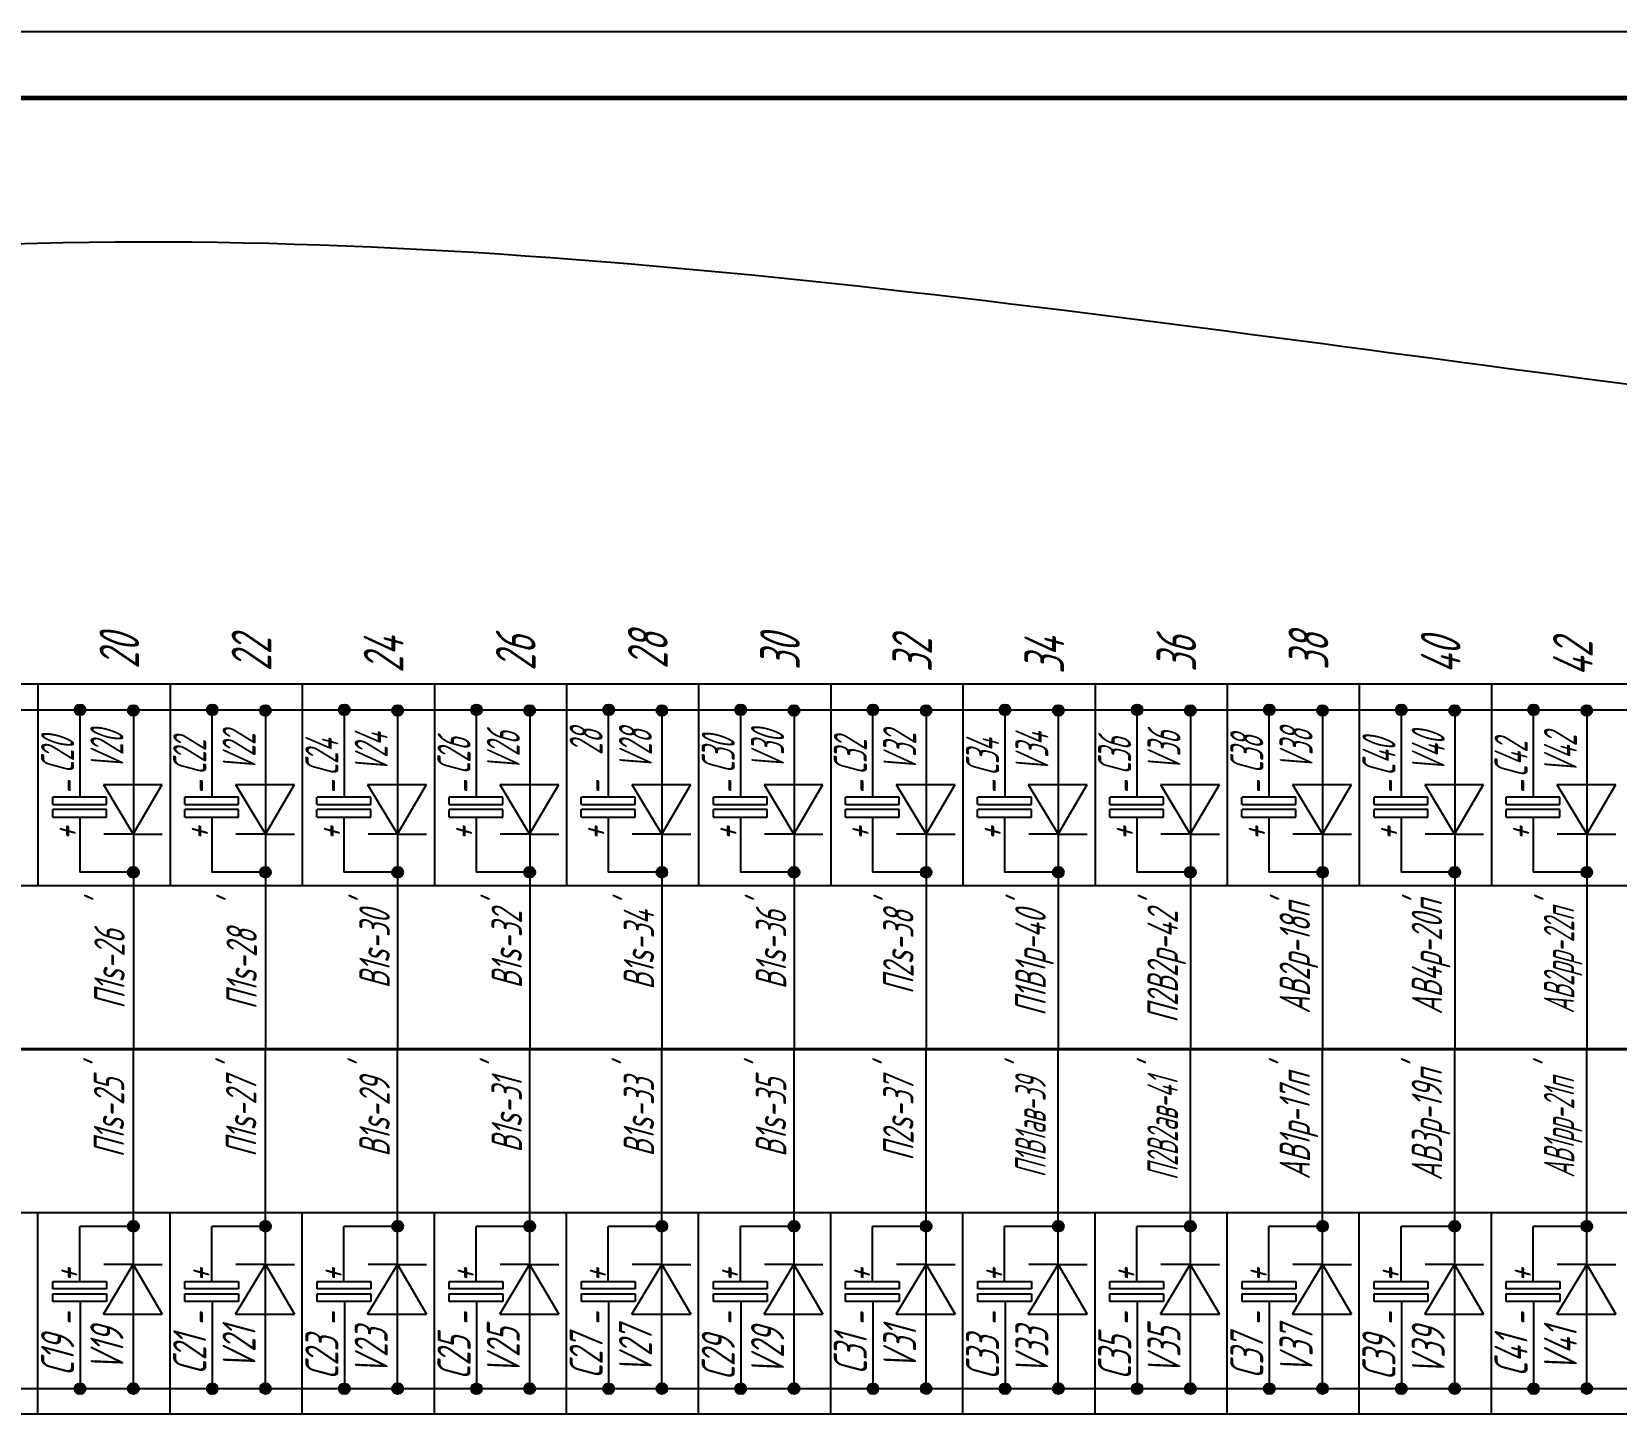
# Model space of a CAD drawing. Header units: millimetres. Extents: x -338 to 6826, y -8218 to 3153.
# Drawn here: x 2224.8 to 2344.8, y -5105.9 to -5001.3 of the extents above; entities that cross this region are included whole.
import ezdxf
from ezdxf.enums import TextEntityAlignment as Align

# ---------------------------------------------------------------- set-up
doc = ezdxf.new("R2010")
doc.units = ezdxf.units.MM
doc.layers.add('Рамка тонкая', color=5, linetype='Continuous', lineweight=25)
doc.layers.add('ТЕКСТ', color=2, linetype='Continuous')
doc.styles.add('Simplex', font='simplex.shx', dxfattribs={"width": 0.7, "oblique": 15})

msp = doc.modelspace()

# ---------------------------------------------------------------- hatches: boundary and pattern name
h = msp.add_hatch(color=256)
edge = h.paths.add_edge_path()
edge.add_arc((2228.49, -5052.6), 0.412, 0, 360)
h = msp.add_hatch(color=256)
edge = h.paths.add_edge_path()
edge.add_arc((2232.52, -5052.65), 0.412, 0, 360)
h = msp.add_hatch(color=256)
edge = h.paths.add_edge_path()
edge.add_arc((2238.49, -5052.6), 0.412, 0, 360)
h = msp.add_hatch(color=256)
edge = h.paths.add_edge_path()
edge.add_arc((2242.52, -5052.65), 0.412, 0, 360)
h = msp.add_hatch(color=256)
edge = h.paths.add_edge_path()
edge.add_arc((2248.49, -5052.6), 0.412, 0, 360)
h = msp.add_hatch(color=256)
edge = h.paths.add_edge_path()
edge.add_arc((2252.52, -5052.65), 0.412, 0, 360)
h = msp.add_hatch(color=256)
edge = h.paths.add_edge_path()
edge.add_arc((2258.49, -5052.6), 0.412, 0, 360)
h = msp.add_hatch(color=256)
edge = h.paths.add_edge_path()
edge.add_arc((2262.52, -5052.65), 0.412, 0, 360)
h = msp.add_hatch(color=256)
edge = h.paths.add_edge_path()
edge.add_arc((2268.49, -5052.6), 0.412, 0, 360)
h = msp.add_hatch(color=256)
edge = h.paths.add_edge_path()
edge.add_arc((2272.52, -5052.65), 0.412, 0, 360)
h = msp.add_hatch(color=256)
edge = h.paths.add_edge_path()
edge.add_arc((2278.49, -5052.6), 0.412, 0, 360)
h = msp.add_hatch(color=256)
edge = h.paths.add_edge_path()
edge.add_arc((2282.52, -5052.65), 0.412, 0, 360)
h = msp.add_hatch(color=256)
edge = h.paths.add_edge_path()
edge.add_arc((2288.49, -5052.6), 0.412, 0, 360)
h = msp.add_hatch(color=256)
edge = h.paths.add_edge_path()
edge.add_arc((2292.52, -5052.65), 0.412, 0, 360)
h = msp.add_hatch(color=256)
edge = h.paths.add_edge_path()
edge.add_arc((2298.49, -5052.6), 0.412, 0, 360)
h = msp.add_hatch(color=256)
edge = h.paths.add_edge_path()
edge.add_arc((2302.52, -5052.65), 0.412, 0, 360)
h = msp.add_hatch(color=256)
edge = h.paths.add_edge_path()
edge.add_arc((2308.49, -5052.6), 0.412, 0, 360)
h = msp.add_hatch(color=256)
edge = h.paths.add_edge_path()
edge.add_arc((2312.52, -5052.65), 0.412, 0, 360)
h = msp.add_hatch(color=256)
edge = h.paths.add_edge_path()
edge.add_arc((2318.49, -5052.6), 0.412, 0, 360)
h = msp.add_hatch(color=256)
edge = h.paths.add_edge_path()
edge.add_arc((2322.52, -5052.65), 0.412, 0, 360)
h = msp.add_hatch(color=256)
edge = h.paths.add_edge_path()
edge.add_arc((2328.49, -5052.6), 0.412, 0, 360)
h = msp.add_hatch(color=256)
edge = h.paths.add_edge_path()
edge.add_arc((2332.52, -5052.65), 0.412, 0, 360)
h = msp.add_hatch(color=256)
edge = h.paths.add_edge_path()
edge.add_arc((2338.49, -5052.6), 0.412, 0, 360)
h = msp.add_hatch(color=256)
edge = h.paths.add_edge_path()
edge.add_arc((2342.52, -5052.65), 0.412, 0, 360)
h = msp.add_hatch(color=256)
edge = h.paths.add_edge_path()
edge.add_arc((2232.52, -5064.89), 0.412, 0, 360)
h = msp.add_hatch(color=256)
edge = h.paths.add_edge_path()
edge.add_arc((2242.52, -5064.89), 0.412, 0, 360)
h = msp.add_hatch(color=256)
edge = h.paths.add_edge_path()
edge.add_arc((2252.52, -5064.89), 0.412, 0, 360)
h = msp.add_hatch(color=256)
edge = h.paths.add_edge_path()
edge.add_arc((2262.52, -5064.89), 0.412, 0, 360)
h = msp.add_hatch(color=256)
edge = h.paths.add_edge_path()
edge.add_arc((2272.52, -5064.89), 0.412, 0, 360)
h = msp.add_hatch(color=256)
edge = h.paths.add_edge_path()
edge.add_arc((2282.52, -5064.89), 0.412, 0, 360)
h = msp.add_hatch(color=256)
edge = h.paths.add_edge_path()
edge.add_arc((2292.52, -5064.89), 0.412, 0, 360)
h = msp.add_hatch(color=256)
edge = h.paths.add_edge_path()
edge.add_arc((2302.52, -5064.89), 0.412, 0, 360)
h = msp.add_hatch(color=256)
edge = h.paths.add_edge_path()
edge.add_arc((2312.52, -5064.89), 0.412, 0, 360)
h = msp.add_hatch(color=256)
edge = h.paths.add_edge_path()
edge.add_arc((2322.52, -5064.89), 0.412, 0, 360)
h = msp.add_hatch(color=256)
edge = h.paths.add_edge_path()
edge.add_arc((2332.52, -5064.89), 0.412, 0, 360)
h = msp.add_hatch(color=256)
edge = h.paths.add_edge_path()
edge.add_arc((2342.52, -5064.89), 0.412, 0, 360)
h = msp.add_hatch(color=256)
edge = h.paths.add_edge_path()
edge.add_arc((2232.52, -5091.68), 0.412, 0, 360)
h = msp.add_hatch(color=256)
edge = h.paths.add_edge_path()
edge.add_arc((2242.52, -5091.68), 0.412, 0, 360)
h = msp.add_hatch(color=256)
edge = h.paths.add_edge_path()
edge.add_arc((2252.52, -5091.68), 0.412, 0, 360)
h = msp.add_hatch(color=256)
edge = h.paths.add_edge_path()
edge.add_arc((2262.52, -5091.68), 0.412, 0, 360)
h = msp.add_hatch(color=256)
edge = h.paths.add_edge_path()
edge.add_arc((2272.52, -5091.68), 0.412, 0, 360)
h = msp.add_hatch(color=256)
edge = h.paths.add_edge_path()
edge.add_arc((2282.52, -5091.68), 0.412, 0, 360)
h = msp.add_hatch(color=256)
edge = h.paths.add_edge_path()
edge.add_arc((2292.52, -5091.68), 0.412, 0, 360)
h = msp.add_hatch(color=256)
edge = h.paths.add_edge_path()
edge.add_arc((2302.52, -5091.68), 0.412, 0, 360)
h = msp.add_hatch(color=256)
edge = h.paths.add_edge_path()
edge.add_arc((2312.52, -5091.68), 0.412, 0, 360)
h = msp.add_hatch(color=256)
edge = h.paths.add_edge_path()
edge.add_arc((2322.52, -5091.68), 0.412, 0, 360)
h = msp.add_hatch(color=256)
edge = h.paths.add_edge_path()
edge.add_arc((2332.52, -5091.68), 0.412, 0, 360)
h = msp.add_hatch(color=256)
edge = h.paths.add_edge_path()
edge.add_arc((2342.52, -5091.68), 0.412, 0, 360)
h = msp.add_hatch(color=256)
edge = h.paths.add_edge_path()
edge.add_arc((2228.49, -5103.97), 0.412, 0, 360)
h = msp.add_hatch(color=256)
edge = h.paths.add_edge_path()
edge.add_arc((2232.52, -5103.96), 0.412, 0, 360)
h = msp.add_hatch(color=256)
edge = h.paths.add_edge_path()
edge.add_arc((2238.49, -5103.97), 0.412, 0, 360)
h = msp.add_hatch(color=256)
edge = h.paths.add_edge_path()
edge.add_arc((2242.52, -5103.96), 0.412, 0, 360)
h = msp.add_hatch(color=256)
edge = h.paths.add_edge_path()
edge.add_arc((2248.49, -5103.97), 0.412, 0, 360)
h = msp.add_hatch(color=256)
edge = h.paths.add_edge_path()
edge.add_arc((2252.52, -5103.96), 0.412, 0, 360)
h = msp.add_hatch(color=256)
edge = h.paths.add_edge_path()
edge.add_arc((2258.49, -5103.97), 0.412, 0, 360)
h = msp.add_hatch(color=256)
edge = h.paths.add_edge_path()
edge.add_arc((2262.52, -5103.96), 0.412, 0, 360)
h = msp.add_hatch(color=256)
edge = h.paths.add_edge_path()
edge.add_arc((2268.49, -5103.97), 0.412, 0, 360)
h = msp.add_hatch(color=256)
edge = h.paths.add_edge_path()
edge.add_arc((2272.52, -5103.96), 0.412, 0, 360)
h = msp.add_hatch(color=256)
edge = h.paths.add_edge_path()
edge.add_arc((2278.49, -5103.97), 0.412, 0, 360)
h = msp.add_hatch(color=256)
edge = h.paths.add_edge_path()
edge.add_arc((2282.52, -5103.96), 0.412, 0, 360)
h = msp.add_hatch(color=256)
edge = h.paths.add_edge_path()
edge.add_arc((2288.49, -5103.97), 0.412, 0, 360)
h = msp.add_hatch(color=256)
edge = h.paths.add_edge_path()
edge.add_arc((2292.52, -5103.96), 0.412, 0, 360)
h = msp.add_hatch(color=256)
edge = h.paths.add_edge_path()
edge.add_arc((2298.49, -5103.97), 0.412, 0, 360)
h = msp.add_hatch(color=256)
edge = h.paths.add_edge_path()
edge.add_arc((2302.52, -5103.96), 0.412, 0, 360)
h = msp.add_hatch(color=256)
edge = h.paths.add_edge_path()
edge.add_arc((2308.49, -5103.97), 0.412, 0, 360)
h = msp.add_hatch(color=256)
edge = h.paths.add_edge_path()
edge.add_arc((2312.52, -5103.96), 0.412, 0, 360)
h = msp.add_hatch(color=256)
edge = h.paths.add_edge_path()
edge.add_arc((2318.49, -5103.97), 0.412, 0, 360)
h = msp.add_hatch(color=256)
edge = h.paths.add_edge_path()
edge.add_arc((2322.52, -5103.96), 0.412, 0, 360)
h = msp.add_hatch(color=256)
edge = h.paths.add_edge_path()
edge.add_arc((2328.49, -5103.97), 0.412, 0, 360)
h = msp.add_hatch(color=256)
edge = h.paths.add_edge_path()
edge.add_arc((2332.52, -5103.96), 0.412, 0, 360)
h = msp.add_hatch(color=256)
edge = h.paths.add_edge_path()
edge.add_arc((2338.49, -5103.97), 0.412, 0, 360)
h = msp.add_hatch(color=256)
edge = h.paths.add_edge_path()
edge.add_arc((2342.52, -5103.96), 0.412, 0, 360)

# ---------------------------------------------------------------- linework, layer by layer
at = {"lineweight": 60}
msp.add_line((2056.94, -5006.29), (2872.94, -5006.29), dxfattribs=at)
at = {"color": 30}
for p, q in [((2435.3, -5050.66), (2132.83, -5050.66)), ((2225.3, -5050.66), (2225.3, -5065.92)), ((2235.3, -5050.66), (2235.3, -5065.92)), ((2245.3, -5050.66), (2245.3, -5065.92)), ((2255.3, -5050.66), (2255.3, -5065.92)), ((2265.3, -5050.66), (2265.3, -5065.92)), ((2275.3, -5050.66), (2275.3, -5065.92)), ((2285.3, -5050.66), (2285.3, -5065.92)), ((2295.3, -5050.66), (2295.3, -5065.92)), ((2305.3, -5050.66), (2305.3, -5065.92)), ((2315.3, -5050.66), (2315.3, -5065.92)), ((2325.3, -5050.66), (2325.3, -5065.92)), ((2335.3, -5050.66), (2335.3, -5065.92)), ((2435.3, -5065.92), (2132.83, -5065.92)), ((2435.3, -5090.65), (2132.83, -5090.65)), ((2225.3, -5105.9), (2225.3, -5090.65)), ((2235.3, -5105.9), (2235.3, -5090.65)), ((2245.3, -5105.9), (2245.3, -5090.65)), ((2255.3, -5105.9), (2255.3, -5090.65)), ((2265.3, -5105.9), (2265.3, -5090.65)), ((2275.3, -5105.9), (2275.3, -5090.65)), ((2285.3, -5105.9), (2285.3, -5090.65)), ((2295.3, -5105.9), (2295.3, -5090.65)), ((2305.3, -5105.9), (2305.3, -5090.65)), ((2315.3, -5105.9), (2315.3, -5090.65)), ((2325.3, -5105.9), (2325.3, -5090.65)), ((2335.3, -5105.9), (2335.3, -5090.65)), ((2435.3, -5105.9), (2132.83, -5105.9))]:
    msp.add_line(p, q, dxfattribs=at)
at = {"color": 0}
for p, q in [((2137.27, -5052.61), (2432.52, -5052.61)), ((2228.46, -5060.72), (2228.46, -5064.88)), ((2238.46, -5060.72), (2238.46, -5064.88)), ((2248.46, -5060.72), (2248.46, -5064.88)), ((2258.46, -5060.72), (2258.46, -5064.88)), ((2268.46, -5060.72), (2268.46, -5064.88)), ((2278.46, -5060.72), (2278.46, -5064.88)), ((2288.46, -5060.72), (2288.46, -5064.88)), ((2298.46, -5060.72), (2298.46, -5064.88)), ((2308.46, -5060.72), (2308.46, -5064.88)), ((2318.46, -5060.72), (2318.46, -5064.88)), ((2328.46, -5060.72), (2328.46, -5064.88)), ((2338.46, -5060.72), (2338.46, -5064.88)), ((2228.46, -5095.85), (2228.46, -5091.69)), ((2238.46, -5095.85), (2238.46, -5091.69)), ((2248.46, -5095.85), (2248.46, -5091.69)), ((2258.46, -5095.85), (2258.46, -5091.69)), ((2268.46, -5095.85), (2268.46, -5091.69)), ((2278.46, -5095.85), (2278.46, -5091.69)), ((2288.46, -5095.85), (2288.46, -5091.69)), ((2298.46, -5095.85), (2298.46, -5091.69)), ((2308.46, -5095.85), (2308.46, -5091.69)), ((2318.46, -5095.85), (2318.46, -5091.69)), ((2328.46, -5095.85), (2328.46, -5091.69)), ((2338.46, -5095.85), (2338.46, -5091.69)), ((2130.76, -5103.96), (2432.52, -5103.96))]:
    msp.add_line(p, q, dxfattribs=at)
for p, q in [((2228.49, -5059.2), (2228.49, -5052.61)), ((2232.52, -5052.61), (2232.52, -5078.28)), ((2238.49, -5059.2), (2238.49, -5052.61)), ((2242.52, -5052.61), (2242.52, -5078.28)), ((2248.49, -5059.2), (2248.49, -5052.61)), ((2252.52, -5052.61), (2252.52, -5078.28)), ((2258.49, -5059.2), (2258.49, -5052.61)), ((2262.52, -5052.61), (2262.52, -5078.28)), ((2268.49, -5059.2), (2268.49, -5052.61)), ((2272.52, -5052.61), (2272.52, -5078.28)), ((2278.49, -5059.2), (2278.49, -5052.61)), ((2282.52, -5052.61), (2282.52, -5078.28)), ((2288.49, -5059.2), (2288.49, -5052.61)), ((2292.52, -5052.61), (2292.52, -5078.28)), ((2298.49, -5059.2), (2298.49, -5052.61)), ((2302.52, -5052.61), (2302.52, -5078.28)), ((2308.49, -5059.2), (2308.49, -5052.61)), ((2312.52, -5052.61), (2312.52, -5078.28)), ((2318.49, -5059.2), (2318.49, -5052.61)), ((2322.52, -5052.61), (2322.52, -5078.28)), ((2328.49, -5059.2), (2328.49, -5052.61)), ((2332.52, -5052.61), (2332.52, -5078.28)), ((2338.49, -5059.2), (2338.49, -5052.61)), ((2342.52, -5052.61), (2342.52, -5078.28)), ((2230.25, -5058.24), (2232.51, -5062)), ((2230.25, -5058.24), (2234.71, -5058.24)), ((2232.51, -5062), (2234.71, -5058.24)), ((2240.25, -5058.24), (2242.51, -5062)), ((2240.25, -5058.24), (2244.71, -5058.24)), ((2242.51, -5062), (2244.71, -5058.24)), ((2250.25, -5058.24), (2252.51, -5062)), ((2250.25, -5058.24), (2254.71, -5058.24)), ((2252.51, -5062), (2254.71, -5058.24)), ((2260.25, -5058.24), (2262.51, -5062)), ((2260.25, -5058.24), (2264.71, -5058.24)), ((2262.51, -5062), (2264.71, -5058.24)), ((2270.25, -5058.24), (2272.51, -5062)), ((2270.25, -5058.24), (2274.71, -5058.24)), ((2272.51, -5062), (2274.71, -5058.24)), ((2280.25, -5058.24), (2282.51, -5062)), ((2280.25, -5058.24), (2284.71, -5058.24)), ((2282.51, -5062), (2284.71, -5058.24)), ((2290.25, -5058.24), (2292.51, -5062)), ((2290.25, -5058.24), (2294.71, -5058.24)), ((2292.51, -5062), (2294.71, -5058.24)), ((2300.25, -5058.24), (2302.51, -5062)), ((2300.25, -5058.24), (2304.71, -5058.24)), ((2302.51, -5062), (2304.71, -5058.24)), ((2310.25, -5058.24), (2312.51, -5062)), ((2310.25, -5058.24), (2314.71, -5058.24)), ((2312.51, -5062), (2314.71, -5058.24)), ((2320.25, -5058.24), (2322.51, -5062)), ((2320.25, -5058.24), (2324.71, -5058.24)), ((2322.51, -5062), (2324.71, -5058.24)), ((2330.25, -5058.24), (2332.51, -5062)), ((2330.25, -5058.24), (2334.71, -5058.24)), ((2332.51, -5062), (2334.71, -5058.24)), ((2340.25, -5058.24), (2342.51, -5062)), ((2340.25, -5058.24), (2344.71, -5058.24)), ((2342.51, -5062), (2344.71, -5058.24)), ((2226.42, -5059.77), (2226.42, -5059.2)), ((2230.49, -5059.2), (2226.43, -5059.2)), ((2230.49, -5059.77), (2230.49, -5059.2)), ((2236.42, -5059.77), (2236.42, -5059.2)), ((2240.49, -5059.2), (2236.43, -5059.2)), ((2240.49, -5059.77), (2240.49, -5059.2)), ((2246.42, -5059.77), (2246.42, -5059.2)), ((2250.49, -5059.2), (2246.43, -5059.2)), ((2250.49, -5059.77), (2250.49, -5059.2)), ((2256.42, -5059.77), (2256.42, -5059.2)), ((2260.49, -5059.2), (2256.43, -5059.2)), ((2260.49, -5059.77), (2260.49, -5059.2)), ((2266.42, -5059.77), (2266.42, -5059.2)), ((2270.49, -5059.2), (2266.43, -5059.2)), ((2270.49, -5059.77), (2270.49, -5059.2)), ((2276.42, -5059.77), (2276.42, -5059.2)), ((2280.49, -5059.2), (2276.43, -5059.2)), ((2280.49, -5059.77), (2280.49, -5059.2)), ((2286.42, -5059.77), (2286.42, -5059.2)), ((2290.49, -5059.2), (2286.43, -5059.2)), ((2290.49, -5059.77), (2290.49, -5059.2)), ((2296.42, -5059.77), (2296.42, -5059.2)), ((2300.49, -5059.2), (2296.43, -5059.2)), ((2300.49, -5059.77), (2300.49, -5059.2)), ((2306.42, -5059.77), (2306.42, -5059.2)), ((2310.49, -5059.2), (2306.43, -5059.2)), ((2310.49, -5059.77), (2310.49, -5059.2)), ((2316.42, -5059.77), (2316.42, -5059.2)), ((2320.49, -5059.2), (2316.43, -5059.2)), ((2320.49, -5059.77), (2320.49, -5059.2)), ((2326.42, -5059.77), (2326.42, -5059.2)), ((2330.49, -5059.2), (2326.43, -5059.2)), ((2330.49, -5059.77), (2330.49, -5059.2)), ((2336.42, -5059.77), (2336.42, -5059.2)), ((2340.49, -5059.2), (2336.43, -5059.2)), ((2340.49, -5059.77), (2340.49, -5059.2)), ((2226.42, -5060.72), (2226.42, -5060.15)), ((2226.43, -5059.77), (2230.49, -5059.77)), ((2230.49, -5060.15), (2226.43, -5060.15)), ((2226.43, -5060.72), (2230.49, -5060.72)), ((2230.49, -5060.72), (2230.49, -5060.15)), ((2236.42, -5060.72), (2236.42, -5060.15)), ((2236.43, -5059.77), (2240.49, -5059.77)), ((2240.49, -5060.15), (2236.43, -5060.15)), ((2236.43, -5060.72), (2240.49, -5060.72)), ((2240.49, -5060.72), (2240.49, -5060.15)), ((2246.42, -5060.72), (2246.42, -5060.15)), ((2246.43, -5059.77), (2250.49, -5059.77)), ((2250.49, -5060.15), (2246.43, -5060.15)), ((2246.43, -5060.72), (2250.49, -5060.72)), ((2250.49, -5060.72), (2250.49, -5060.15)), ((2256.42, -5060.72), (2256.42, -5060.15)), ((2256.43, -5059.77), (2260.49, -5059.77)), ((2260.49, -5060.15), (2256.43, -5060.15)), ((2256.43, -5060.72), (2260.49, -5060.72)), ((2260.49, -5060.72), (2260.49, -5060.15)), ((2266.42, -5060.72), (2266.42, -5060.15)), ((2266.43, -5059.77), (2270.49, -5059.77)), ((2270.49, -5060.15), (2266.43, -5060.15)), ((2266.43, -5060.72), (2270.49, -5060.72)), ((2270.49, -5060.72), (2270.49, -5060.15)), ((2276.42, -5060.72), (2276.42, -5060.15)), ((2276.43, -5059.77), (2280.49, -5059.77)), ((2280.49, -5060.15), (2276.43, -5060.15)), ((2276.43, -5060.72), (2280.49, -5060.72)), ((2280.49, -5060.72), (2280.49, -5060.15)), ((2286.42, -5060.72), (2286.42, -5060.15)), ((2286.43, -5059.77), (2290.49, -5059.77)), ((2290.49, -5060.15), (2286.43, -5060.15)), ((2286.43, -5060.72), (2290.49, -5060.72)), ((2290.49, -5060.72), (2290.49, -5060.15)), ((2296.42, -5060.72), (2296.42, -5060.15)), ((2296.43, -5059.77), (2300.49, -5059.77)), ((2300.49, -5060.15), (2296.43, -5060.15)), ((2296.43, -5060.72), (2300.49, -5060.72)), ((2300.49, -5060.72), (2300.49, -5060.15)), ((2306.42, -5060.72), (2306.42, -5060.15)), ((2306.43, -5059.77), (2310.49, -5059.77)), ((2310.49, -5060.15), (2306.43, -5060.15)), ((2306.43, -5060.72), (2310.49, -5060.72)), ((2310.49, -5060.72), (2310.49, -5060.15)), ((2316.42, -5060.72), (2316.42, -5060.15)), ((2316.43, -5059.77), (2320.49, -5059.77)), ((2320.49, -5060.15), (2316.43, -5060.15)), ((2316.43, -5060.72), (2320.49, -5060.72)), ((2320.49, -5060.72), (2320.49, -5060.15)), ((2326.42, -5060.72), (2326.42, -5060.15)), ((2326.43, -5059.77), (2330.49, -5059.77)), ((2330.49, -5060.15), (2326.43, -5060.15)), ((2326.43, -5060.72), (2330.49, -5060.72)), ((2330.49, -5060.72), (2330.49, -5060.15)), ((2336.42, -5060.72), (2336.42, -5060.15)), ((2336.43, -5059.77), (2340.49, -5059.77)), ((2340.49, -5060.15), (2336.43, -5060.15)), ((2336.43, -5060.72), (2340.49, -5060.72)), ((2340.49, -5060.72), (2340.49, -5060.15)), ((2232.51, -5062), (2230.28, -5062)), ((2232.51, -5062), (2234.71, -5062)), ((2242.51, -5062), (2240.28, -5062)), ((2242.51, -5062), (2244.71, -5062)), ((2252.51, -5062), (2250.28, -5062)), ((2252.51, -5062), (2254.71, -5062)), ((2262.51, -5062), (2260.28, -5062)), ((2262.51, -5062), (2264.71, -5062)), ((2272.51, -5062), (2270.28, -5062)), ((2272.51, -5062), (2274.71, -5062)), ((2282.51, -5062), (2280.28, -5062)), ((2282.51, -5062), (2284.71, -5062)), ((2292.51, -5062), (2290.28, -5062)), ((2292.51, -5062), (2294.71, -5062)), ((2302.51, -5062), (2300.28, -5062)), ((2302.51, -5062), (2304.71, -5062)), ((2312.51, -5062), (2310.28, -5062)), ((2312.51, -5062), (2314.71, -5062)), ((2322.51, -5062), (2320.28, -5062)), ((2322.51, -5062), (2324.71, -5062)), ((2332.51, -5062), (2330.28, -5062)), ((2332.51, -5062), (2334.71, -5062)), ((2342.51, -5062), (2340.28, -5062)), ((2342.51, -5062), (2344.71, -5062)), ((2232.52, -5064.88), (2228.46, -5064.88)), ((2242.52, -5064.88), (2238.46, -5064.88)), ((2252.52, -5064.88), (2248.46, -5064.88)), ((2262.52, -5064.88), (2258.46, -5064.88)), ((2272.52, -5064.88), (2268.46, -5064.88)), ((2282.52, -5064.88), (2278.46, -5064.88)), ((2292.52, -5064.88), (2288.46, -5064.88)), ((2302.52, -5064.88), (2298.46, -5064.88)), ((2312.52, -5064.88), (2308.46, -5064.88)), ((2322.52, -5064.88), (2318.46, -5064.88)), ((2332.52, -5064.88), (2328.46, -5064.88)), ((2342.52, -5064.88), (2338.46, -5064.88)), ((2232.52, -5103.96), (2232.52, -5078.28)), ((2242.52, -5103.96), (2242.52, -5078.28)), ((2252.52, -5103.96), (2252.52, -5078.28)), ((2262.52, -5103.96), (2262.52, -5078.28)), ((2272.52, -5103.96), (2272.52, -5078.28)), ((2282.52, -5103.96), (2282.52, -5078.28)), ((2292.52, -5103.96), (2292.52, -5078.28)), ((2302.52, -5103.96), (2302.52, -5078.28)), ((2312.52, -5103.96), (2312.52, -5078.28)), ((2322.52, -5103.96), (2322.52, -5078.28)), ((2332.52, -5103.96), (2332.52, -5078.28)), ((2342.52, -5103.96), (2342.52, -5078.28)), ((2232.52, -5091.69), (2228.46, -5091.69)), ((2242.52, -5091.69), (2238.46, -5091.69)), ((2252.52, -5091.69), (2248.46, -5091.69)), ((2262.52, -5091.69), (2258.46, -5091.69)), ((2272.52, -5091.69), (2268.46, -5091.69)), ((2282.52, -5091.69), (2278.46, -5091.69)), ((2292.52, -5091.69), (2288.46, -5091.69)), ((2302.52, -5091.69), (2298.46, -5091.69)), ((2312.52, -5091.69), (2308.46, -5091.69)), ((2322.52, -5091.69), (2318.46, -5091.69)), ((2332.52, -5091.69), (2328.46, -5091.69)), ((2342.52, -5091.69), (2338.46, -5091.69)), ((2230.25, -5098.33), (2232.51, -5094.57)), ((2232.51, -5094.57), (2230.28, -5094.57)), ((2232.51, -5094.57), (2234.71, -5098.33)), ((2232.51, -5094.57), (2234.71, -5094.57)), ((2240.25, -5098.33), (2242.51, -5094.57)), ((2242.51, -5094.57), (2240.28, -5094.57)), ((2242.51, -5094.57), (2244.71, -5098.33)), ((2242.51, -5094.57), (2244.71, -5094.57)), ((2250.25, -5098.33), (2252.51, -5094.57)), ((2252.51, -5094.57), (2250.28, -5094.57)), ((2252.51, -5094.57), (2254.71, -5098.33)), ((2252.51, -5094.57), (2254.71, -5094.57)), ((2260.25, -5098.33), (2262.51, -5094.57)), ((2262.51, -5094.57), (2260.28, -5094.57)), ((2262.51, -5094.57), (2264.71, -5098.33)), ((2262.51, -5094.57), (2264.71, -5094.57)), ((2270.25, -5098.33), (2272.51, -5094.57)), ((2272.51, -5094.57), (2270.28, -5094.57)), ((2272.51, -5094.57), (2274.71, -5098.33)), ((2272.51, -5094.57), (2274.71, -5094.57)), ((2280.25, -5098.33), (2282.51, -5094.57)), ((2282.51, -5094.57), (2280.28, -5094.57)), ((2282.51, -5094.57), (2284.71, -5098.33)), ((2282.51, -5094.57), (2284.71, -5094.57)), ((2290.25, -5098.33), (2292.51, -5094.57)), ((2292.51, -5094.57), (2290.28, -5094.57)), ((2292.51, -5094.57), (2294.71, -5098.33)), ((2292.51, -5094.57), (2294.71, -5094.57)), ((2300.25, -5098.33), (2302.51, -5094.57)), ((2302.51, -5094.57), (2300.28, -5094.57)), ((2302.51, -5094.57), (2304.71, -5098.33)), ((2302.51, -5094.57), (2304.71, -5094.57)), ((2310.25, -5098.33), (2312.51, -5094.57)), ((2312.51, -5094.57), (2310.28, -5094.57)), ((2312.51, -5094.57), (2314.71, -5098.33)), ((2312.51, -5094.57), (2314.71, -5094.57)), ((2320.25, -5098.33), (2322.51, -5094.57)), ((2322.51, -5094.57), (2320.28, -5094.57)), ((2322.51, -5094.57), (2324.71, -5098.33)), ((2322.51, -5094.57), (2324.71, -5094.57)), ((2330.25, -5098.33), (2332.51, -5094.57)), ((2332.51, -5094.57), (2330.28, -5094.57)), ((2332.51, -5094.57), (2334.71, -5098.33)), ((2332.51, -5094.57), (2334.71, -5094.57)), ((2340.25, -5098.33), (2342.51, -5094.57)), ((2342.51, -5094.57), (2340.28, -5094.57)), ((2342.51, -5094.57), (2344.71, -5098.33)), ((2342.51, -5094.57), (2344.71, -5094.57)), ((2226.43, -5096.42), (2226.43, -5095.85)), ((2226.43, -5095.85), (2230.49, -5095.85)), ((2230.49, -5096.42), (2226.43, -5096.42)), ((2226.43, -5097.37), (2226.43, -5096.8)), ((2226.43, -5096.8), (2230.49, -5096.8)), ((2230.49, -5095.85), (2230.49, -5096.42)), ((2230.49, -5095.85), (2230.49, -5096.42)), ((2230.49, -5096.8), (2230.49, -5097.37)), ((2230.49, -5096.8), (2230.49, -5097.37)), ((2236.43, -5096.42), (2236.43, -5095.85)), ((2236.43, -5095.85), (2240.49, -5095.85)), ((2240.49, -5096.42), (2236.43, -5096.42)), ((2236.43, -5097.37), (2236.43, -5096.8)), ((2236.43, -5096.8), (2240.49, -5096.8)), ((2240.49, -5095.85), (2240.49, -5096.42)), ((2240.49, -5095.85), (2240.49, -5096.42)), ((2240.49, -5096.8), (2240.49, -5097.37)), ((2240.49, -5096.8), (2240.49, -5097.37)), ((2246.43, -5096.42), (2246.43, -5095.85)), ((2246.43, -5095.85), (2250.49, -5095.85)), ((2250.49, -5096.42), (2246.43, -5096.42)), ((2246.43, -5097.37), (2246.43, -5096.8)), ((2246.43, -5096.8), (2250.49, -5096.8)), ((2250.49, -5095.85), (2250.49, -5096.42)), ((2250.49, -5095.85), (2250.49, -5096.42)), ((2250.49, -5096.8), (2250.49, -5097.37)), ((2250.49, -5096.8), (2250.49, -5097.37)), ((2256.43, -5096.42), (2256.43, -5095.85)), ((2256.43, -5095.85), (2260.49, -5095.85)), ((2260.49, -5096.42), (2256.43, -5096.42)), ((2256.43, -5097.37), (2256.43, -5096.8)), ((2256.43, -5096.8), (2260.49, -5096.8)), ((2260.49, -5095.85), (2260.49, -5096.42)), ((2260.49, -5095.85), (2260.49, -5096.42)), ((2260.49, -5096.8), (2260.49, -5097.37)), ((2260.49, -5096.8), (2260.49, -5097.37)), ((2266.43, -5096.42), (2266.43, -5095.85)), ((2266.43, -5095.85), (2270.49, -5095.85)), ((2270.49, -5096.42), (2266.43, -5096.42)), ((2266.43, -5097.37), (2266.43, -5096.8)), ((2266.43, -5096.8), (2270.49, -5096.8)), ((2270.49, -5095.85), (2270.49, -5096.42)), ((2270.49, -5095.85), (2270.49, -5096.42)), ((2270.49, -5096.8), (2270.49, -5097.37)), ((2270.49, -5096.8), (2270.49, -5097.37)), ((2276.43, -5096.42), (2276.43, -5095.85)), ((2276.43, -5095.85), (2280.49, -5095.85)), ((2280.49, -5096.42), (2276.43, -5096.42)), ((2276.43, -5097.37), (2276.43, -5096.8)), ((2276.43, -5096.8), (2280.49, -5096.8)), ((2280.49, -5095.85), (2280.49, -5096.42)), ((2280.49, -5095.85), (2280.49, -5096.42)), ((2280.49, -5096.8), (2280.49, -5097.37)), ((2280.49, -5096.8), (2280.49, -5097.37)), ((2286.43, -5096.42), (2286.43, -5095.85)), ((2286.43, -5095.85), (2290.49, -5095.85)), ((2290.49, -5096.42), (2286.43, -5096.42)), ((2286.43, -5097.37), (2286.43, -5096.8)), ((2286.43, -5096.8), (2290.49, -5096.8)), ((2290.49, -5095.85), (2290.49, -5096.42)), ((2290.49, -5095.85), (2290.49, -5096.42)), ((2290.49, -5096.8), (2290.49, -5097.37)), ((2290.49, -5096.8), (2290.49, -5097.37)), ((2296.43, -5096.42), (2296.43, -5095.85)), ((2296.43, -5095.85), (2300.49, -5095.85)), ((2300.49, -5096.42), (2296.43, -5096.42)), ((2296.43, -5097.37), (2296.43, -5096.8)), ((2296.43, -5096.8), (2300.49, -5096.8)), ((2300.49, -5095.85), (2300.49, -5096.42)), ((2300.49, -5095.85), (2300.49, -5096.42)), ((2300.49, -5096.8), (2300.49, -5097.37)), ((2300.49, -5096.8), (2300.49, -5097.37)), ((2306.43, -5096.42), (2306.43, -5095.85)), ((2306.43, -5095.85), (2310.49, -5095.85)), ((2310.49, -5096.42), (2306.43, -5096.42)), ((2306.43, -5097.37), (2306.43, -5096.8)), ((2306.43, -5096.8), (2310.49, -5096.8)), ((2310.49, -5095.85), (2310.49, -5096.42)), ((2310.49, -5095.85), (2310.49, -5096.42)), ((2310.49, -5096.8), (2310.49, -5097.37)), ((2310.49, -5096.8), (2310.49, -5097.37)), ((2316.43, -5096.42), (2316.43, -5095.85)), ((2316.43, -5095.85), (2320.49, -5095.85)), ((2320.49, -5096.42), (2316.43, -5096.42)), ((2316.43, -5097.37), (2316.43, -5096.8)), ((2316.43, -5096.8), (2320.49, -5096.8)), ((2320.49, -5095.85), (2320.49, -5096.42)), ((2320.49, -5095.85), (2320.49, -5096.42)), ((2320.49, -5096.8), (2320.49, -5097.37)), ((2320.49, -5096.8), (2320.49, -5097.37)), ((2326.43, -5096.42), (2326.43, -5095.85)), ((2326.43, -5095.85), (2330.49, -5095.85)), ((2330.49, -5096.42), (2326.43, -5096.42)), ((2326.43, -5097.37), (2326.43, -5096.8)), ((2326.43, -5096.8), (2330.49, -5096.8)), ((2330.49, -5095.85), (2330.49, -5096.42)), ((2330.49, -5095.85), (2330.49, -5096.42)), ((2330.49, -5096.8), (2330.49, -5097.37)), ((2330.49, -5096.8), (2330.49, -5097.37)), ((2336.43, -5096.42), (2336.43, -5095.85)), ((2336.43, -5095.85), (2340.49, -5095.85)), ((2340.49, -5096.42), (2336.43, -5096.42)), ((2336.43, -5097.37), (2336.43, -5096.8)), ((2336.43, -5096.8), (2340.49, -5096.8)), ((2340.49, -5095.85), (2340.49, -5096.42)), ((2340.49, -5095.85), (2340.49, -5096.42)), ((2340.49, -5096.8), (2340.49, -5097.37)), ((2340.49, -5096.8), (2340.49, -5097.37)), ((2230.49, -5097.37), (2226.43, -5097.37)), ((2228.49, -5097.37), (2228.49, -5103.96)), ((2240.49, -5097.37), (2236.43, -5097.37)), ((2238.49, -5097.37), (2238.49, -5103.96)), ((2250.49, -5097.37), (2246.43, -5097.37)), ((2248.49, -5097.37), (2248.49, -5103.96)), ((2260.49, -5097.37), (2256.43, -5097.37)), ((2258.49, -5097.37), (2258.49, -5103.96)), ((2270.49, -5097.37), (2266.43, -5097.37)), ((2268.49, -5097.37), (2268.49, -5103.96)), ((2280.49, -5097.37), (2276.43, -5097.37)), ((2278.49, -5097.37), (2278.49, -5103.96)), ((2290.49, -5097.37), (2286.43, -5097.37)), ((2288.49, -5097.37), (2288.49, -5103.96)), ((2300.49, -5097.37), (2296.43, -5097.37)), ((2298.49, -5097.37), (2298.49, -5103.96)), ((2310.49, -5097.37), (2306.43, -5097.37)), ((2308.49, -5097.37), (2308.49, -5103.96)), ((2320.49, -5097.37), (2316.43, -5097.37)), ((2318.49, -5097.37), (2318.49, -5103.96)), ((2330.49, -5097.37), (2326.43, -5097.37)), ((2328.49, -5097.37), (2328.49, -5103.96)), ((2340.49, -5097.37), (2336.43, -5097.37)), ((2338.49, -5097.37), (2338.49, -5103.96)), ((2230.25, -5098.33), (2234.71, -5098.33)), ((2240.25, -5098.33), (2244.71, -5098.33)), ((2250.25, -5098.33), (2254.71, -5098.33)), ((2260.25, -5098.33), (2264.71, -5098.33)), ((2270.25, -5098.33), (2274.71, -5098.33)), ((2280.25, -5098.33), (2284.71, -5098.33)), ((2290.25, -5098.33), (2294.71, -5098.33)), ((2300.25, -5098.33), (2304.71, -5098.33)), ((2310.25, -5098.33), (2314.71, -5098.33)), ((2320.25, -5098.33), (2324.71, -5098.33)), ((2330.25, -5098.33), (2334.71, -5098.33)), ((2340.25, -5098.33), (2344.71, -5098.33))]:
    msp.add_line(p, q)
at = {"color": 1, "lineweight": 40}
msp.add_line((2132.23, -5078.28), (2432.52, -5078.28), dxfattribs=at)
for centre in [(2228.49, -5052.6), (2232.52, -5052.65), (2238.49, -5052.6), (2242.52, -5052.65), (2248.49, -5052.6), (2252.52, -5052.65), (2258.49, -5052.6), (2262.52, -5052.65), (2268.49, -5052.6), (2272.52, -5052.65), (2278.49, -5052.6), (2282.52, -5052.65), (2288.49, -5052.6), (2292.52, -5052.65), (2298.49, -5052.6), (2302.52, -5052.65), (2308.49, -5052.6), (2312.52, -5052.65), (2318.49, -5052.6), (2322.52, -5052.65), (2328.49, -5052.6), (2332.52, -5052.65), (2338.49, -5052.6), (2342.52, -5052.65), (2232.52, -5064.89), (2242.52, -5064.89), (2252.52, -5064.89), (2262.52, -5064.89), (2272.52, -5064.89), (2282.52, -5064.89), (2292.52, -5064.89), (2302.52, -5064.89), (2312.52, -5064.89), (2322.52, -5064.89), (2332.52, -5064.89), (2342.52, -5064.89), (2232.52, -5091.68), (2242.52, -5091.68), (2252.52, -5091.68), (2262.52, -5091.68), (2272.52, -5091.68), (2282.52, -5091.68), (2292.52, -5091.68), (2302.52, -5091.68), (2312.52, -5091.68), (2322.52, -5091.68), (2332.52, -5091.68), (2342.52, -5091.68), (2228.49, -5103.97), (2232.52, -5103.96), (2238.49, -5103.97), (2242.52, -5103.96), (2248.49, -5103.97), (2252.52, -5103.96), (2258.49, -5103.97), (2262.52, -5103.96), (2268.49, -5103.97), (2272.52, -5103.96), (2278.49, -5103.97), (2282.52, -5103.96), (2288.49, -5103.97), (2292.52, -5103.96), (2298.49, -5103.97), (2302.52, -5103.96), (2308.49, -5103.97), (2312.52, -5103.96), (2318.49, -5103.97), (2322.52, -5103.96), (2328.49, -5103.97), (2332.52, -5103.96), (2338.49, -5103.97), (2342.52, -5103.96)]:
    msp.add_circle(centre, 0.412)
at = {"color": 5}
msp.add_open_spline([(2076.32, -5027.44), (2082.36, -5024.88), (2092.98, -5020.38), (2125.28, -5037.5), (2196.91, -5011.98), (2299.49, -5020.32), (2442.32, -5043.61), (2593.13, -5018.81), (2717.8, -5024.61), (2778.38, -5026.71), (2790.35, -5027.06)], degree=3, knots=[0, 0, 0, 0, 18.499649, 32.590561, 103.371265, 227.9248, 342.571585, 534.661976, 680.566664, 716.501672, 716.501672, 716.501672, 716.501672], dxfattribs=at)
at = {"layer": 'Рамка тонкая'}
msp.add_line((2877.94, -5001.29), (2036.94, -5001.29), dxfattribs=at)

# ---------------------------------------------------------------- texts
at = {"layer": 'ТЕКСТ', "style": 'Simplex', "oblique": 15}
for s, height, width, p in [('28', 3, 0.6, (2272.96, -5049.5)), ('38', 3, 0.6, (2322.96, -5049.58)), ('20', 3, 0.6, (2232.96, -5049.5)), ('22', 3, 0.6, (2242.96, -5049.68)), ('24', 3, 0.6, (2252.96, -5049.8)), ('26', 3, 0.6, (2262.96, -5049.65)), ('30', 3, 0.6, (2282.96, -5049.58)), ('32', 3, 0.6, (2292.96, -5049.76)), ('34', 3, 0.6, (2302.96, -5049.88)), ('36', 3, 0.6, (2312.96, -5049.73)), ('40', 3, 0.6, (2332.96, -5049.88)), ('42', 3, 0.6, (2342.96, -5050.06)), ('С20', 2.5, 0.5, (2228.04, -5057.38)), ('V20', 2.5, 0.5, (2231.77, -5057.2)), ('С22', 2.5, 0.5, (2238.04, -5057.5)), ('V22', 2.5, 0.5, (2241.77, -5057.32)), ('С24', 2.5, 0.5, (2248.04, -5057.58)), ('V24', 2.5, 0.5, (2251.77, -5057.4)), ('С26', 2.5, 0.5, (2258.04, -5057.47)), ('V26', 2.5, 0.5, (2261.77, -5057.3)), ('28', 2.5, 0.5, (2268.04, -5056.02)), ('V28', 2.5, 0.5, (2271.77, -5057.2)), ('С30', 2.5, 0.5, (2278.04, -5057.38)), ('V30', 2.5, 0.5, (2281.77, -5057.2)), ('С32', 2.5, 0.5, (2288.04, -5057.5)), ('V32', 2.5, 0.5, (2291.77, -5057.32)), ('С34', 2.5, 0.5, (2298.04, -5057.58)), ('V34', 2.5, 0.5, (2301.77, -5057.4)), ('С36', 2.5, 0.5, (2308.04, -5057.47)), ('V36', 2.5, 0.5, (2311.77, -5057.3)), ('С38', 2.5, 0.5, (2318.04, -5057.38)), ('V38', 2.5, 0.5, (2321.77, -5057.2)), ('С40', 2.5, 0.5, (2328.04, -5057.58)), ('V40', 2.5, 0.5, (2331.77, -5057.4)), ('С42', 2.5, 0.5, (2338.04, -5057.7)), ('V42', 2.5, 0.5, (2341.77, -5057.52)), ('-', 2.5, 0.6, (2228.66, -5059.12)), ('-', 2.5, 0.6, (2238.66, -5059.12)), ('-', 2.5, 0.6, (2248.66, -5059.12)), ('-', 2.5, 0.6, (2258.66, -5059.12)), ('-', 2.5, 0.6, (2268.66, -5059.12)), ('-', 2.5, 0.6, (2278.66, -5059.12)), ('-', 2.5, 0.6, (2288.66, -5059.12)), ('-', 2.5, 0.6, (2298.66, -5059.12)), ('-', 2.5, 0.6, (2308.66, -5059.12)), ('-', 2.5, 0.6, (2318.66, -5059.12)), ('-', 2.5, 0.6, (2328.66, -5059.12)), ('-', 2.5, 0.6, (2338.66, -5059.12)), ('+', 2.5, 0.6, (2228.54, -5062.56)), ('+', 2.5, 0.6, (2238.54, -5062.56)), ('+', 2.5, 0.6, (2248.54, -5062.56)), ('+', 2.5, 0.6, (2258.54, -5062.56)), ('+', 2.5, 0.6, (2268.54, -5062.56)), ('+', 2.5, 0.6, (2278.54, -5062.56)), ('+', 2.5, 0.6, (2288.54, -5062.56)), ('+', 2.5, 0.6, (2298.54, -5062.56)), ('+', 2.5, 0.6, (2308.54, -5062.56)), ('+', 2.5, 0.6, (2318.54, -5062.56)), ('+', 2.5, 0.6, (2328.54, -5062.56)), ('+', 2.5, 0.6, (2338.54, -5062.56)), ("'", 2.5, 0.6, (2231.78, -5067.72)), ("'", 2.5, 0.6, (2241.78, -5067.72)), ("'", 2.5, 0.6, (2251.78, -5067.72)), ("'", 2.5, 0.6, (2261.78, -5067.72)), ("'", 2.5, 0.6, (2271.78, -5067.72)), ("'", 2.5, 0.6, (2281.78, -5067.72)), ("'", 2.5, 0.6, (2291.52, -5067.72)), ("'", 2.5, 0.6, (2301.52, -5067.72)), ("'", 2.5, 0.6, (2311.52, -5067.72)), ("'", 2.5, 0.6, (2321.52, -5067.72)), ("'", 2.5, 0.6, (2331.52, -5067.72)), ("'", 2.5, 0.6, (2341.52, -5067.72)), ("'", 2.5, 0.6, (2231.71, -5080.09)), ("'", 2.5, 0.6, (2241.71, -5080.09)), ("'", 2.5, 0.6, (2251.71, -5080.09)), ("'", 2.5, 0.6, (2261.71, -5080.09)), ("'", 2.5, 0.6, (2271.71, -5080.09)), ("'", 2.5, 0.6, (2281.71, -5080.09)), ("'", 2.5, 0.6, (2291.44, -5080.09)), ("'", 2.5, 0.6, (2301.44, -5080.09)), ("'", 2.5, 0.6, (2311.44, -5080.09)), ("'", 2.5, 0.6, (2321.44, -5080.09)), ("'", 2.5, 0.6, (2331.44, -5080.09)), ("'", 2.5, 0.6, (2341.44, -5080.09)), ('+', 2.5, 0.6, (2228.66, -5095.98)), ('+', 2.5, 0.6, (2238.66, -5095.98)), ('+', 2.5, 0.6, (2248.66, -5095.98)), ('+', 2.5, 0.6, (2258.66, -5095.98)), ('+', 2.5, 0.6, (2268.66, -5095.98)), ('+', 2.5, 0.6, (2278.66, -5095.98)), ('+', 2.5, 0.6, (2288.66, -5095.98)), ('+', 2.5, 0.6, (2298.66, -5095.98)), ('+', 2.5, 0.6, (2308.66, -5095.98)), ('+', 2.5, 0.6, (2318.66, -5095.98)), ('+', 2.5, 0.6, (2328.66, -5095.98)), ('+', 2.5, 0.6, (2338.66, -5095.98)), ('-', 2.5, 0.6, (2228.66, -5099.33)), ('V19', 2.5, 0.6, (2231.77, -5102.72)), ('-', 2.5, 0.6, (2238.66, -5099.33)), ('V21', 2.5, 0.6, (2241.77, -5102.6)), ('-', 2.5, 0.6, (2248.66, -5099.33)), ('V23', 2.5, 0.6, (2251.77, -5102.99)), ('-', 2.5, 0.6, (2258.66, -5099.33)), ('V25', 2.5, 0.6, (2261.77, -5102.99)), ('-', 2.5, 0.6, (2268.66, -5099.33)), ('V27', 2.5, 0.6, (2271.77, -5102.92)), ('-', 2.5, 0.6, (2278.66, -5099.33)), ('V29', 2.5, 0.6, (2281.77, -5103.04)), ('-', 2.5, 0.6, (2288.66, -5099.33)), ('V31', 2.5, 0.6, (2291.77, -5102.6)), ('-', 2.5, 0.6, (2298.66, -5099.33)), ('V33', 2.5, 0.6, (2301.77, -5102.99)), ('-', 2.5, 0.6, (2308.66, -5099.33)), ('V35', 2.5, 0.6, (2311.77, -5102.99)), ('-', 2.5, 0.6, (2318.66, -5099.33)), ('V37', 2.5, 0.6, (2321.77, -5102.92)), ('-', 2.5, 0.6, (2328.66, -5099.33)), ('V39', 2.5, 0.6, (2331.77, -5103.04)), ('-', 2.5, 0.6, (2338.66, -5099.33)), ('V41', 2.5, 0.6, (2341.77, -5102.76)), ('С19', 2.5, 0.6, (2228.04, -5102.98)), ('С21', 2.5, 0.6, (2238.04, -5102.87)), ('С23', 2.5, 0.6, (2248.04, -5103.26)), ('С25', 2.5, 0.6, (2258.04, -5103.26)), ('С27', 2.5, 0.6, (2268.04, -5103.19)), ('С29', 2.5, 0.6, (2278.04, -5103.31)), ('С31', 2.5, 0.6, (2288.04, -5102.87)), ('С33', 2.5, 0.6, (2298.04, -5103.26)), ('С35', 2.5, 0.6, (2308.04, -5103.26)), ('С37', 2.5, 0.6, (2318.04, -5103.19)), ('С39', 2.5, 0.6, (2328.04, -5103.31)), ('С41', 2.5, 0.6, (2338.04, -5103.03))]:
    msp.add_text(s, height=height, rotation=90, dxfattribs=dict(at, width=width)).set_placement(p)
for s, width, p in [('АВ4р-20п', 0.6, (2331.57, -5067.02)), ('В1s-30', 0.6, (2251.93, -5067.8)), ('В1s-32', 0.6, (2261.93, -5067.8)), ('В1s-34', 0.6, (2271.93, -5067.8)), ('В1s-36', 0.6, (2281.93, -5067.8)), ('П2s-38', 0.6, (2291.57, -5067.8)), ('П1В1р-40', 0.6, (2301.57, -5067.8)), ('П2В2р-42', 0.6, (2311.57, -5067.8)), ('АВ2р-18п', 0.6, (2321.57, -5067.22)), ('АВ2рр-22п', 0.5, (2341.57, -5067.63)), ('П1s-26', 0.6, (2231.87, -5069.25)), ('П1s-28', 0.6, (2241.87, -5069.25)), ('П1s-25', 0.6, (2231.83, -5080.49)), ('П1s-27', 0.6, (2241.83, -5080.49)), ('В1s-35', 0.6, (2281.93, -5080.49)), ('П2s-37', 0.6, (2291.57, -5080.49)), ('АВ1р-17п', 0.6, (2321.57, -5080.1)), ('АВ3р-19п', 0.6, (2331.57, -5079.85)), ('В1s-29', 0.6, (2251.93, -5080.49)), ('В1s-31', 0.6, (2261.93, -5080.49)), ('В1s-33', 0.6, (2271.93, -5080.49)), ('П1В1ав-39', 0.5, (2301.57, -5080.49)), ('П2В2ав-41', 0.5, (2311.57, -5080.49)), ('АВ1рр-21п', 0.5, (2341.57, -5080.49))]:
    msp.add_text(s, height=2.3, rotation=90, dxfattribs=dict(at, width=width)).set_placement(p, align=Align.RIGHT)

doc.saveas('drawing.dxf')
